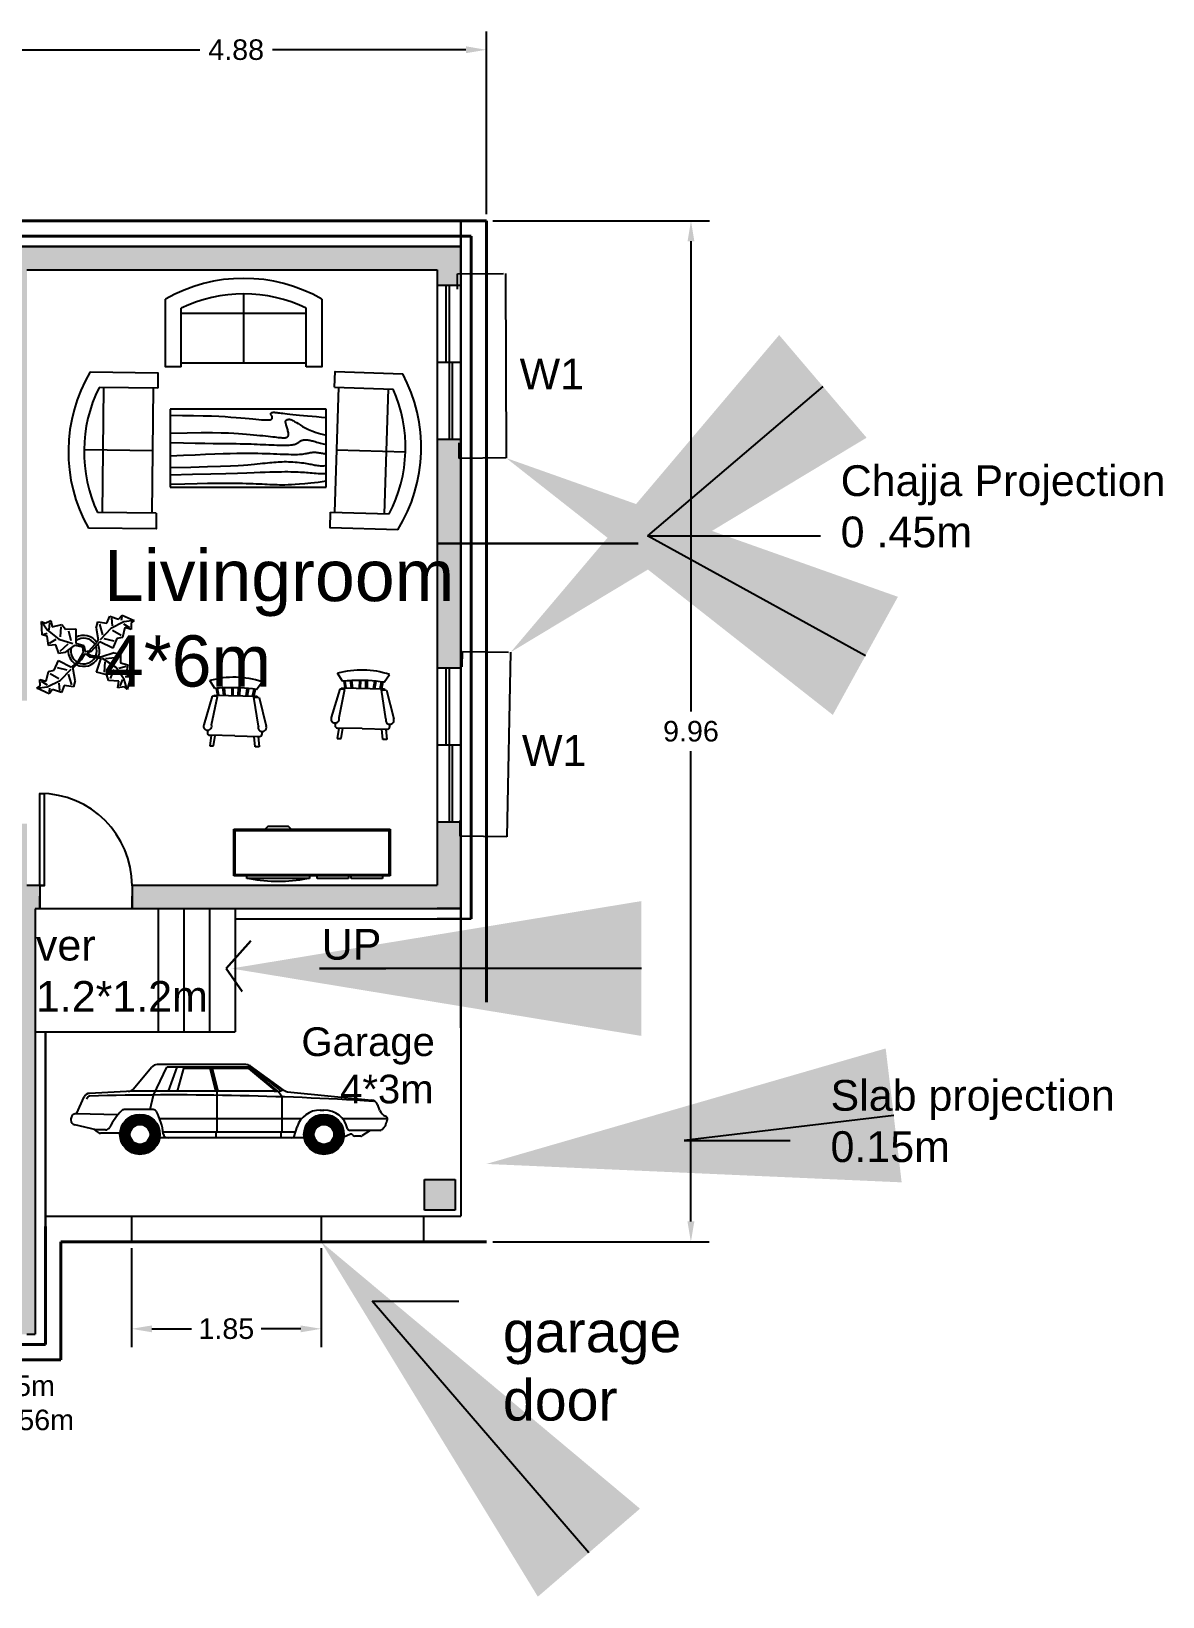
# Model space of a CAD drawing. Header units: metres. Extents: x 1887 to 3798, y 1851 to 3726.
# Drawn here: x 1899.58 to 1910.61, y 1851.66 to 1866.93 of the extents above; entities that cross this region are included whole.
import ezdxf
from ezdxf import colors
from ezdxf.entities.mleader import LeaderData, LeaderLine
from ezdxf.math import Vec2, Vec3

# ---------------------------------------------------------------- set-up
doc = ezdxf.new("R2010")
doc.units = ezdxf.units.M
doc.header["$LTSCALE"] = 0.6
doc.linetypes.add('HIDDEN2', pattern=[4.7625, 3.175, -1.5875])
doc.linetypes.add('HIDDENX2', pattern=[19.05, 12.7, -6.35])
doc.layers.get('0').update_dxf_attribs({"color": 252})
doc.layers.get('defpoints').update_dxf_attribs({"color": 9})
doc.layers.add('chajja', color=3, linetype='Continuous')
doc.layers.add('furniture', color=1, linetype='Continuous')
for name, color, linetype, plot in [('dim', 21, 'Continuous', False), ('door', 4, 'Continuous', False), ('hatch', 255, 'Continuous', False), ('text', 2, 'Continuous', False), ('wall', 7, 'Continuous', False), ('window', 240, 'Continuous', False)]:
    doc.layers.add(name, color=color, linetype=linetype, plot=plot)
doc.styles.get("Standard").update_dxf_attribs({"font": 'arial.ttf'})
doc.dimstyles.get("Standard").update_dxf_attribs({"dimtxt": 0.2, "dimasz": 0.2, "dimexe": 0.18, "dimexo": 0.0625, "dimgap": 0.09, "dimtad": 0, "dimtih": 1, "dimtoh": 1, "dimdsep": 46, "dimtxsty": 'Standard', "dimcen": 0.09, "dimadec": 0, "dimazin": 0, "dimtfac": 1, "dimtofl": 0, "dimtmove": 0, "dimatfit": 3, "dimfxl": 1, "dimtolj": 1, "dimtzin": 0, "dimarcsym": 0})

# ---------------------------------------------------------------- blocks, each defined once
blk = doc.blocks.new('*U3')
for p, q in [((0, 0), (0, -100)), ((900, 0), (900, -100))]:
    blk.add_line(p, q)
blk.add_lwpolyline([(0, 0), (0, 900), (43.75, 900), (43.75, 0)], close=True)
blk.add_arc((0, 0), 900, 0, 90)
blk = doc.blocks.new('window1.5m')
at = {"layer": 'window'}
for p, q in [((-0.115, 0.75), (0.115, 0.75)), ((-0.03, 0.75), (-0.03, 0)), ((0, 0.75), (0, -0.75)), ((-0.115, 0), (0.115, 0)), ((0.03, 0), (0.03, -0.75)), ((-0.115, -0.75), (0.115, -0.75))]:
    blk.add_line(p, q, dxfattribs=at)
blk = doc.blocks.new('*D23')
at = {"layer": 'defpoints', "color": 0, "transparency": 16777216}
for p in [(1904.019, 1865.082), (1904.019, 1855.122), (1906.013, 1855.122)]:
    blk.add_point(p, dxfattribs=at)
at = {"layer": 'dim', "color": 0, "lineweight": -2, "transparency": 16777216}
for p, q in [((1904.082, 1865.082), (1906.194, 1865.082)), ((1906.014, 1864.882), (1906.014, 1860.294)), ((1906.013, 1855.322), (1906.014, 1859.91)), ((1904.081, 1855.122), (1906.193, 1855.122))]:
    blk.add_line(p, q, dxfattribs=at)
at = {"layer": 'dim', "color": 0, "transparency": 16777216}
for points in [[(1905.981, 1864.882), (1906.047, 1864.882), (1906.014, 1865.082)], [(1905.98, 1855.322), (1906.047, 1855.322), (1906.013, 1855.122)]]:
    blk.add_solid(points, dxfattribs=at)
at = {"layer": 'dim', "color": 0, "transparency": 16777216, "insert": (1906.014, 1860.102), "char_height": 0.2, "attachment_point": 5}
blk.add_mtext('\\A1;9.96', dxfattribs=at)
blk = doc.blocks.new('*D24')
at = {"layer": 'defpoints', "color": 0, "transparency": 16777216}
for p in [(1904.019, 1866.749), (1899.139, 1865.082), (1904.019, 1865.082)]:
    blk.add_point(p, dxfattribs=at)
at = {"layer": 'dim', "color": 0, "lineweight": -2, "transparency": 16777216}
for p, q in [((1899.139, 1865.145), (1899.139, 1866.929)), ((1904.019, 1865.145), (1904.019, 1866.929)), ((1899.339, 1866.749), (1901.225, 1866.749)), ((1903.819, 1866.749), (1901.933, 1866.749))]:
    blk.add_line(p, q, dxfattribs=at)
at = {"layer": 'dim', "color": 0, "transparency": 16777216}
for points in [[(1899.339, 1866.783), (1899.339, 1866.716), (1899.139, 1866.749)], [(1903.819, 1866.783), (1903.819, 1866.716), (1904.019, 1866.749)]]:
    blk.add_solid(points, dxfattribs=at)
at = {"layer": 'dim', "color": 0, "transparency": 16777216, "insert": (1901.579, 1866.749), "char_height": 0.2, "attachment_point": 5}
blk.add_mtext('\\A1;4.88', dxfattribs=at)
blk = doc.blocks.new('Sofa - Roundback Loveseat 5 ft.')
at = {"linetype": 'Continuous'}
for p, q in [((0, -32.44198), (0, -5.99998)), ((-24, -33.99998), (-24, -11.46958)), ((24.00004, -33.99998), (24.00004, -11.46958)), ((-23.9998, -13.38178), (23.99986, -13.38178)), ((-24, -32.44198), (24.00004, -32.44198))]:
    blk.add_line(p, q, dxfattribs=at)
for points in [[(-24, -33.99998), (-30, -33.99998), (-30, -7.99998)], [(30.00004, -7.99998), (30.00004, -33.99998), (24.00004, -33.99998)]]:
    blk.add_lwpolyline(points, dxfattribs=at)
for centre, radius, start, end in [((0, -60.24998), 60.24998, 60.13715, 119.8628), ((0, -61.38438), 55.38444, 64.32083, 115.6792)]:
    blk.add_arc(centre, radius, start, end, dxfattribs=at)
blk = doc.blocks.new('Table - Rectangular Woodgrain 60 x 30 in.')
at = {"linetype": 'Continuous'}
for p, q in [((0, 0), (0, -30)), ((60, 0), (0, 0)), ((60, -30), (60, 0)), ((0, -30), (60, -30))]:
    blk.add_line(p, q, dxfattribs=at)
for points in [[(0, -2.4), (4.8155, -2.418), (9.0302, -2.4688), (12.709, -2.5477), (15.9167, -2.65), (18.7181, -2.7711), (21.1781, -2.9063), (23.3616, -3.0508), (25.3333, -3.2), (27.1477, -3.3495), (28.8172, -3.4958), (30.3437, -3.636), (31.7291, -3.7667), (32.9756, -3.8849), (34.0849, -3.9875), (35.059, -4.0714), (35.9, -4.1334), (36.6114, -4.1711), (37.2041, -4.1854), (37.6906, -4.1779), (38.0833, -4.15), (38.3948, -4.1034), (38.6375, -4.0396), (38.8239, -3.9602), (38.9666, -3.8667), (39.0764, -3.7608), (39.1573, -3.6448), (39.2116, -3.521), (39.2416, -3.3917), (39.2498, -3.2593), (39.2385, -3.1261), (39.21, -2.9944), (39.1666, -2.8667), (39.111, -2.7447), (39.0468, -2.6281), (38.978, -2.5163), (38.9083, -2.4083), (38.8418, -2.3035), (38.7823, -2.201), (38.7337, -2.1001), (38.7, -2), (38.6844, -1.9003), (38.6875, -1.8021), (38.7094, -1.707), (38.75, -1.6167), (38.8094, -1.5326), (38.8875, -1.4563), (38.9844, -1.3893), (39.1, -1.3333), (39.2351, -1.2896), (39.3937, -1.2583), (39.5804, -1.2396), (39.8, -1.2333), (40.057, -1.2396), (40.3562, -1.2583), (40.7023, -1.2896), (41.1, -1.3333), (41.5547, -1.3895), (42.0755, -1.4573), (42.6721, -1.5361), (43.3542, -1.625), (44.1316, -1.7233), (45.014, -1.8302), (46.0114, -1.9449), (47.1333, -2.0667), (48.3862, -2.1947), (49.7625, -2.3281), (51.2513, -2.4663), (52.8416, -2.6083), (54.5226, -2.7535), (56.2833, -2.9011), (58.1127, -3.0501), (60, -3.2)], [(0, -9.2), (6.5759, -9.0858), (11.9385, -9.0365), (16.2527, -9.0418), (19.6833, -9.0917), (22.3952, -9.1759), (24.5531, -9.2844), (26.322, -9.4069), (27.8666, -9.5333), (29.3241, -9.6553), (30.7203, -9.7719), (32.0532, -9.8837), (33.3208, -9.9917), (34.5213, -10.0965), (35.6526, -10.199), (36.7128, -10.2999), (37.7, -10.4), (38.6129, -10.4996), (39.4531, -10.5969), (40.223, -10.6895), (40.925, -10.775), (41.5613, -10.8512), (42.1344, -10.9156), (42.6465, -10.966), (43.1, -11), (43.4976, -11.0158), (43.8437, -11.0136), (44.143, -10.9942), (44.4, -10.9583), (44.6195, -10.9069), (44.8062, -10.8406), (44.9648, -10.7603), (45.1, -10.6667), (45.2155, -10.5598), (45.3114, -10.4365), (45.3871, -10.2929), (45.4416, -10.125), (45.4743, -9.929), (45.4844, -9.7011), (45.4709, -9.4371), (45.4333, -9.1333), (45.3716, -8.7883), (45.2896, -8.4104), (45.1919, -8.0107), (45.0833, -7.6), (44.9685, -7.1893), (44.8521, -6.7896), (44.7388, -6.4117), (44.6333, -6.0667), (44.54, -5.7628), (44.4614, -5.4979), (44.4001, -5.2675), (44.3583, -5.0667), (44.3384, -4.8909), (44.3427, -4.7354), (44.3736, -4.5956), (44.4333, -4.4667), (44.5236, -4.3453), (44.6427, -4.2333), (44.7884, -4.1339), (44.9583, -4.05), (45.1501, -3.9849), (45.3614, -3.9417), (45.59, -3.9234), (45.8333, -3.9333), (46.0915, -3.9749), (46.3734, -4.0531), (46.6906, -4.1736), (47.0542, -4.3417), (47.4756, -4.5629), (47.9661, -4.8427), (48.5372, -5.1866), (49.2, -5.6), (49.9676, -6.0844), (50.8594, -6.625), (51.8965, -7.2031), (53.1, -7.8), (54.491, -8.3969), (56.0906, -8.975), (57.9199, -9.5156), (60, -10)], [(0, -12.8), (5.1847, -12.9322), (9.6213, -13.0323), (13.3963, -13.1059), (16.5958, -13.1583), (19.3063, -13.1952), (21.614, -13.2219), (23.6054, -13.2439), (25.3666, -13.2667), (26.9728, -13.2947), (28.4531, -13.3281), (29.8256, -13.3663), (31.1083, -13.4083), (32.3191, -13.4535), (33.476, -13.501), (34.597, -13.5501), (35.7, -13.6), (36.7984, -13.6497), (37.8875, -13.6979), (38.9578, -13.743), (40, -13.7833), (41.0047, -13.8174), (41.9625, -13.8438), (42.864, -13.8607), (43.7, -13.8667), (44.4631, -13.8604), (45.1552, -13.8417), (45.7801, -13.8104), (46.3416, -13.7667), (46.8439, -13.7104), (47.2906, -13.6417), (47.6858, -13.5604), (48.0333, -13.4667), (48.3375, -13.3608), (48.6042, -13.2448), (48.8396, -13.121), (49.05, -12.9917), (49.2417, -12.8593), (49.4208, -12.7261), (49.5937, -12.5944), (49.7667, -12.4667), (49.9452, -12.3451), (50.1323, -12.2313), (50.3303, -12.1268), (50.5416, -12.0333), (50.7686, -11.9524), (51.0135, -11.8854), (51.2788, -11.8341), (51.5666, -11.8), (51.8785, -11.7843), (52.2116, -11.7865), (52.562, -11.8059), (52.926, -11.8417), (53.2998, -11.8931), (53.6795, -11.9594), (54.0614, -12.0397), (54.4416, -12.1333), (54.8223, -12.2401), (55.2293, -12.3625), (55.6942, -12.5037), (56.2489, -12.6667), (56.9251, -12.8547), (57.7545, -13.0708), (58.7689, -13.3182), (60, -13.6)], [(0, -18), (5.124, -17.7273), (9.6609, -17.5057), (13.6705, -17.3303), (17.2125, -17.1958), (20.3467, -17.0973), (23.1328, -17.0297), (25.6307, -16.9878), (27.9, -16.9667), (29.9928, -16.9617), (31.9302, -16.9703), (33.7254, -16.9907), (35.3917, -17.0208), (36.9423, -17.0588), (38.3906, -17.1026), (39.7499, -17.1503), (41.0333, -17.2), (42.2519, -17.2496), (43.4073, -17.2969), (44.4986, -17.3395), (45.525, -17.375), (46.4858, -17.4012), (47.3802, -17.4156), (48.2074, -17.416), (48.9667, -17.4), (49.6583, -17.3662), (50.2872, -17.3167), (50.8595, -17.2547), (51.3812, -17.1833), (51.8584, -17.1057), (52.2971, -17.025), (52.7034, -16.9443), (53.0833, -16.8667), (53.443, -16.7951), (53.789, -16.7313), (54.128, -16.6768), (54.4666, -16.6334), (54.8115, -16.6024), (55.1693, -16.5854), (55.5465, -16.5841), (55.95, -16.6), (56.3828, -16.6337), (56.8346, -16.6823), (57.2915, -16.7418), (57.7396, -16.8084), (58.165, -16.878), (58.5539, -16.9469), (58.8924, -17.0111), (59.1666, -17.0667), (59.3679, -17.1107), (59.5078, -17.1438), (59.6032, -17.1675), (59.6708, -17.1833), (59.7275, -17.193), (59.7901, -17.1979), (59.8753, -17.1998), (60, -17.2)], [(0, -22.4), (8.0098, -22.2501), (14.4094, -22.1011), (19.4168, -21.9535), (23.25, -21.8083), (26.1269, -21.6663), (28.2656, -21.5281), (29.884, -21.3947), (31.2, -21.2667), (32.3967, -21.1448), (33.5172, -21.0292), (34.5697, -20.9198), (35.5625, -20.8167), (36.5037, -20.7198), (37.4015, -20.6292), (38.2642, -20.5448), (39.1, -20.4667), (39.9164, -20.3951), (40.7187, -20.3313), (41.5117, -20.2768), (42.3, -20.2333), (43.0883, -20.2024), (43.8812, -20.1854), (44.6836, -20.1841), (45.5, -20.2), (46.3328, -20.234), (47.1747, -20.2844), (48.0163, -20.3488), (48.8479, -20.425), (49.66, -20.5106), (50.4429, -20.6031), (51.1872, -20.7004), (51.8833, -20.8), (52.5246, -20.8999), (53.1166, -20.9995), (53.6681, -21.0983), (54.1875, -21.1958), (54.6834, -21.2919), (55.1646, -21.3859), (55.6394, -21.4777), (56.1167, -21.5667), (56.6028, -21.6515), (57.0961, -21.7266), (57.5929, -21.7852), (58.0896, -21.8208), (58.5823, -21.8268), (59.0674, -21.7964), (59.5412, -21.723), (60, -21.6)], [(0, -25.2), (8.6355, -25.0504), (15.7026, -24.9031), (21.4049, -24.7606), (25.9458, -24.625), (29.529, -24.4988), (32.3578, -24.3844), (34.6359, -24.284), (36.5667, -24.2), (38.3213, -24.1341), (39.9417, -24.0854), (41.437, -24.0523), (42.8167, -24.0333), (44.0901, -24.0268), (45.2667, -24.0313), (46.3557, -24.0451), (47.3667, -24.0667), (48.309, -24.0947), (49.1928, -24.1287), (50.0284, -24.168), (50.826, -24.2125), (51.5959, -24.2617), (52.3483, -24.3151), (53.0935, -24.3725), (53.8417, -24.4334), (54.6009, -24.497), (55.3699, -24.561), (56.1454, -24.6226), (56.9239, -24.6792), (57.7021, -24.7279), (58.4764, -24.7662), (59.2435, -24.7911), (60, -24.8)], [(0, -28.8), (5.6867, -28.6681), (10.45, -28.5698), (14.407, -28.5012), (17.675, -28.4584), (20.3711, -28.4374), (22.6125, -28.4344), (24.5164, -28.4455), (26.2, -28.4667), (27.762, -28.4947), (29.2276, -28.5281), (30.6033, -28.5663), (31.8958, -28.6084), (33.1118, -28.6535), (34.2578, -28.7011), (35.3405, -28.7501), (36.3666, -28.8), (37.3443, -28.8497), (38.288, -28.8974), (39.2137, -28.9412), (40.1375, -28.9792), (41.0753, -29.0093), (42.0432, -29.0297), (43.0572, -29.0384), (44.1333, -29.0333), (45.2936, -29.0114), (46.5843, -28.9641), (48.0579, -28.8816), (49.7666, -28.7542), (51.7629, -28.5721), (54.0989, -28.3255), (56.8272, -28.0048), (60, -27.6)]]:
    blk.add_lwpolyline(points, dxfattribs=at)
blk = doc.blocks.new('Plant - Rubber or Philodendron')
at = {"linetype": 'Continuous'}
for p, q in [((8.8871, 10.7908), (9.9809, 13.4933)), ((9.9809, 13.4933), (13.3837, 12.301)), ((10.5828, 12.6946), (10.8893, 9.7953)), ((13.3837, 12.301), (14.68, 13.9039)), ((14.5816, 13.2037), (14.3848, 11.8033)), ((14.68, 13.9039), (19.3848, 11.8146)), ((-16.2005, 11.4774), (-13.9899, 8.1064)), ((-16.2005, 11.4774), (-14.8639, 10.7964)), ((-16.0159, 6.3329), (-16.2005, 11.4774)), ((-14.0069, 5.8704), (-16.0159, 6.3329)), ((-15.3434, 6.5514), (-13.9984, 6.9884)), ((-14.8639, 10.7964), (-12.6195, 11.8975)), ((-13.9899, 8.1064), (-9.5434, 4.7185)), ((-13.3174, 8.325), (-13.0735, 11.0065)), ((-12.6195, 11.8975), (-12.1909, 9.4345)), ((-12.1909, 9.4345), (-8.3829, 10.3)), ((-8.8369, 9.409), (-9.0894, 5.6095)), ((-8.3829, 10.3), (-7.0549, 8.501)), ((-7.0549, 8.501), (-3.0284, 8.6941)), ((-4.8529, 4.012), (-5.7184, 7.82)), ((-3.0284, 8.6941), (-3.0709, 3.1041)), ((4.6914, 8.8812), (5.3859, 11.2828)), ((4.6914, 8.8812), (5.5014, 4.4831)), ((5.3859, 11.2828), (8.8871, 10.7908)), ((5.9878, 10.4842), (7.1971, 6.3869)), ((10.3916, 8.7942), (6.2847, 4.4028)), ((15.3859, 11.3055), (10.3916, 8.7942)), ((14.2977, 6.1031), (10.9934, 7.9956)), ((15.7909, 9.1065), (14.8995, 5.3044)), ((15.2875, 10.6053), (17.5907, 9.2105)), ((19.3848, 11.8146), (15.3859, 11.3055)), ((18.1925, 8.4119), (15.7909, 9.1065)), ((19.3848, 11.8146), (18.1868, 10.9119)), ((18.1868, 10.9119), (18.1925, 8.4119)), ((-13.5868, 2.2894), (-14.0069, 5.8704)), ((-10.6784, 2.491), (-13.5868, 2.2894)), ((-13.1329, 3.1804), (-10.6614, 4.727)), ((-9.5858, -0.8715), (-10.6784, 2.491)), ((-9.5434, 4.7185), (-4.1917, 2.9888)), ((-9.1318, 0.0195), (-5.9793, 2.9025)), ((-7.1228, -0.443), (-3.5248, 2.2131)), ((-3.5248, 2.2131), (-3.3011, 2.4355)), ((-3.3011, 2.4355), (-0.5306, 1.7947)), ((-3.0709, 3.1041), (0.0797, 2.3163)), ((-0.5306, 1.7947), (-0.2255, -0.5527)), ((-0.5306, 1.7947), (-0.5306, 1.7947)), ((0.0797, 2.3163), (0.4866, -0.031)), ((0.4866, -0.031), (2.1141, 0.2298)), ((2.1141, 0.2298), (5.4346, 3.9146)), ((6.1032, 3.6844), (2.8262, -0.031)), ((5.4346, 3.9146), (5.5014, 4.4831)), ((11.1089, 1.1958), (6.1032, 3.6844)), ((7.7005, 4.8881), (11.5025, 3.9967)), ((12.7005, 4.8994), (11.1089, 1.1958)), ((14.8995, 5.3044), (12.7005, 4.8994)), ((-11.3237, -7.2629), (-9.7321, -3.5593)), ((-9.7321, -3.5593), (-4.7264, -6.0479)), ((-7.1228, -0.443), (-9.5858, -0.8715)), ((-2.019, -3.6148), (-4.7264, -6.0479)), ((-4.0579, -6.2781), (-0.9375, -3.1608)), ((-2.019, -3.6148), (-0.2255, -0.5527)), ((-0.9375, -3.1608), (0.5883, -0.8135)), ((0.5883, -0.8135), (2.2447, -2.0916)), ((2.8262, -0.031), (1.3003, -0.5527)), ((1.3003, -0.5527), (2.4193, -1.4655)), ((2.2447, -2.0916), (6.7108, -2.6626)), ((2.4193, -1.4655), (6.895, -2.1175)), ((4.943, -7.9659), (6.7108, -2.6626)), ((11.6605, -0.5413), (6.895, -2.1175)), ((12.3677, -6.1981), (7.219, -2.6772)), ((8.125, -4.0768), (7.7715, -7.9659)), ((8.3544, -2.7453), (13.1973, -2.1704)), ((11.6605, -0.5413), (14.1354, -0.8948)), ((16.2567, -5.8446), (13.4283, -6.5517)), ((14.1354, -0.8948), (14.1354, -4.4304)), ((14.1354, -4.4304), (16.9638, -5.1375)), ((16.9638, -5.1375), (16.2567, -8.673)), ((-16.8157, -10.7754), (-14.4141, -11.4699)), ((-16.8101, -13.2754), (-16.8157, -10.7754)), ((-13.9107, -12.9688), (-16.2139, -11.574)), ((-14.4141, -11.4699), (-13.5228, -7.6679)), ((-14.0091, -13.669), (-9.0148, -11.1577)), ((-13.5228, -7.6679), (-11.3237, -7.2629)), ((-12.921, -8.4665), (-9.6166, -10.359)), ((-6.3237, -7.2516), (-10.1257, -6.3602)), ((-9.0148, -11.1577), (-4.9047, -6.8122)), ((-4.611, -12.8477), (-5.8203, -8.7504)), ((-4.1246, -6.8466), (-4.0579, -6.2781)), ((-3.3146, -11.2447), (-4.1246, -6.8466)), ((-3.3146, -11.2447), (-4.0092, -13.6463)), ((8.8321, -9.0266), (4.943, -7.9659)), ((9.5392, -11.1479), (8.8321, -9.0266)), ((13.4283, -11.5015), (9.5392, -11.1479)), ((10.2463, -10.4408), (11.6605, -6.9053)), ((15.5496, -10.7943), (12.3677, -6.1981)), ((13.0748, -13.9763), (13.4283, -11.5015)), ((14.8425, -10.7943), (13.7819, -13.2692)), ((16.6103, -14.6834), (15.5496, -10.7943)), ((17.3174, -9.7337), (15.9032, -9.7337)), ((16.2567, -8.673), (18.0245, -9.7337)), ((18.0245, -9.7337), (16.6103, -14.6834)), ((-18.008, -14.1781), (-16.8101, -13.2754)), ((-18.008, -14.1781), (-14.0091, -13.669)), ((-13.3032, -16.2674), (-18.008, -14.1781)), ((-12.0069, -14.6645), (-13.3032, -16.2674)), ((-13.2048, -15.5672), (-13.008, -14.1668)), ((-8.6042, -15.8568), (-12.0069, -14.6645)), ((-9.206, -15.0581), (-9.5126, -12.1588)), ((-7.5103, -13.1543), (-8.6042, -15.8568)), ((-4.0092, -13.6463), (-7.5103, -13.1543)), ((15.5496, -13.6228), (13.0748, -13.9763)), ((16.6103, -14.6834), (15.5496, -13.6228))]:
    blk.add_line(p, q, dxfattribs=at)
for centre, radius, start, end in [((0, 0), 6.1275, 34.37569, 120.1028), ((0.0308, 0.1664), 6, 178.6147, 235.1169), ((0.0308, 0.1664), 5, 168.1647, 238.6725), ((-0.0601, -0.2075), 5.2461, 33.82192, 124.9414), ((-0.2664, 0.1682), 5.2775, 338.4094, 20.03007), ((-0.098, 0.1364), 6.1288, 341.2017, 26.09184), ((-0.0234, 0.3825), 6.1492, 242.5812, 331.2714), ((-0.1102, 0.4886), 5.2883, 247.3711, 327.472)]:
    blk.add_arc(centre, radius, start, end, dxfattribs=at)
blk = doc.blocks.new('Entertainment Center')
at = {"linetype": 'Continuous'}
for p, q in [((-4, 0), (-5, -1)), ((4, 0), (-4, 0)), ((5, -1), (4, 0)), ((-17, -19), (-17, -1)), ((-17, -1), (43, -1)), ((-16.5, -18.5), (-16.5, -1.5)), ((-16.5, -1.5), (42.5, -1.5)), ((42.5, -1.5), (42.5, -18.5)), ((43, -1), (43, -19)), ((43, -19), (-17, -19)), ((42.5, -18.5), (-16.5, -18.5)), ((-12, -20), (-12, -19)), ((12, -20), (-12, -20)), ((12, -19), (12, -20)), ((15, -20), (15, -19)), ((27, -20), (15, -20)), ((27, -19), (27, -20)), ((28, -20), (28, -19)), ((40, -20), (28, -20)), ((40, -19), (40, -20))]:
    blk.add_line(p, q, dxfattribs=at)
blk.add_arc((0, 40), 61, 259.6111, 280.3889, dxfattribs=at)
blk = doc.blocks.new('Chair - Rocking')
at = {"linetype": 'Continuous'}
for p, q in [((-8, -4.5), (-10, -1.5)), ((-7.5, -4.5), (-7, -7)), ((-6.5, -7), (-7.02225, -4.43)), ((-4.5, -7), (-4.96674, -4.19951)), ((-4, -7), (-4.40532, -4.16272)), ((-1.5, -4.05012), (-1.5, -7)), ((-1, -7), (-1, -4.05012)), ((1, -7), (1, -4.04655)), ((1.5, -4.05012), (1.5, -7)), ((4, -7), (4.40187, -4.18694)), ((4.5, -7), (4.96761, -4.19437)), ((6.5, -7), (7, -4.4057)), ((7.5, -4.5), (7, -7)), ((8, -4.5), (10, -1.5)), ((-9, -7.5), (-12, -18.49999)), ((-7, -7.5), (-9, -7.5)), ((-9, -18.49999), (-7, -7.5)), ((-8.23428, -6.99939), (-8.3093, -7.47958)), ((-8.23041, -7), (8.23915, -7)), ((7, -7.5), (9, -7.5)), ((9, -18.49999), (7, -7.5)), ((8.31071, -7.48854), (8.23449, -7.00073)), ((9, -7.5), (12, -18.49999)), ((-10.36644, -20.64523), (-10.5, -21.49999)), ((-9, -22.49999), (-9.5, -26.49999)), ((0, -22.49999), (-9.5, -22.49999)), ((-8, -26.49999), (-7.5, -22.49999)), ((0, -22.49999), (9.5, -22.49999)), ((8, -26.49999), (7.5, -22.49999)), ((9, -22.49999), (9.5, -26.49999)), ((10.5, -21.49999), (10.3575, -20.58798)), ((-9.5, -26.49999), (-8, -26.49999)), ((9.5, -26.49999), (8, -26.49999))]:
    blk.add_line(p, q, dxfattribs=at)
for centre, radius, start, end in [((0, -34.08333), 34.08333, 72.93847, 107.0615), ((0, -68.25004), 64.25, 93.92211, 97.15267), ((0, -68.25004), 64.25, 82.84733, 93.92211), ((-10.5, -18.99999), 1.58114, 161.5651, 18.43495), ((-9.5, -21.49999), 1, 180, 270), ((10.5, -18.99999), 1.58114, 161.5651, 18.43495), ((9.5, -21.49999), 1, 270, 0)]:
    blk.add_arc(centre, radius, start, end, dxfattribs=at)
blk = doc.blocks.new('Car - sedan  side')
at = {"linetype": 'Continuous'}
for p, q in [((-139.53, 35.99), (-129.64, 47.91)), ((-128.57, 32.64), (-121.22, 48.02)), ((-77.81, 49.34), (-126.58, 49.34)), ((-74.7, 48.02), (-121.22, 48.02)), ((-120.32, 34.67), (-115.67, 48.02)), ((-115.4, 34.67), (-111.74, 48.02)), ((-97.55, 47.3), (-111.94, 47.3)), ((-94.41, 34.67), (-97.73, 48.02)), ((-93.72, 34.67), (-97.04, 48.02)), ((-93.03, 34.67), (-96.34, 48.02)), ((-76.26, 47.3), (-96.16, 47.3)), ((-61.08, 34.66), (-76.26, 47.3)), ((-60.02, 34.65), (-76.07, 48.02)), ((-56.87, 35.13), (-75.48, 48.59)), ((-58.54, 34.93), (-74.99, 48.02)), ((-140.23, 34.67), (-163.88, 33.56)), ((-62.28, 34.67), (-140.23, 34.67)), ((-93.72, 19.62), (-93.72, 34.67)), ((-62.28, 34.67), (-60.02, 34.65)), ((-60.02, 34.65), (-58.54, 34.93)), ((-57.97, 31.61), (-60.02, 34.65)), ((-57.21, 35.38), (-58.54, 34.93)), ((-170.93, 22.32), (-166.81, 31.56)), ((-164.57, 31.6), (-165.48, 30.35)), ((-130.39, 24.63), (-128.57, 32.64)), ((-57.97, 19.62), (-57.97, 31.61)), ((-54.93, 34.4), (-8.75, 29.8)), ((-4.21, 24.18), (-5.42, 27.27)), ((-174, 19.51), (-174, 18.91)), ((-148.26, 21.7), (-171.11, 22.33)), ((-128.78, 24.63), (-144.79, 24.63)), ((-47.2, 19.62), (-125.23, 19.62)), ((-93.72, 12.14), (-93.72, 19.62)), ((-57.97, 12.14), (-57.97, 19.62)), ((-36.97, 24.38), (-34.94, 24.38)), ((0, 19.62), (-24.7, 19.62)), ((-160.12, 13.48), (-171.81, 16.16)), ((-159.22, 12.14), (-161.08, 13.7)), ((-155.01, 13.48), (-160.12, 13.48)), ((-147.03, 11.6), (-157.73, 11.6)), ((-120.62, 9.03), (-125.23, 9.03)), ((-50.67, 12.14), (-123.32, 12.14)), ((-45.76, 9.03), (-120.62, 9.03)), ((-94.21, 9.03), (-94.21, 12.14)), ((-58.39, 9.03), (-58.39, 12.14)), ((-51.4, 9.89), (-49.69, 15.14)), ((-20.36, 11.06), (-24.06, 9.44)), ((-4.23, 13.19), (-20.72, 13.19)), ((-18.83, 10.42), (-19.11, 10.76)), ((-14.68, 10.03), (-18.01, 10.03)), ((-9.5, 13.19), (-14.1, 10.2)), ((-3.22, 13.59), (-1.77, 14.97))]:
    blk.add_line(p, q, dxfattribs=at)
at = {"linetype": 'Continuous', "const_width": 5.49}
for points in [[(-127.8, 11, -1), (-144.3, 11, -1)], [(-26.69, 11, -1), (-43.19, 11, -1)]]:
    blk.add_lwpolyline(points, format="xyb", close=True, dxfattribs=at)
at = {"linetype": 'Continuous'}
for centre, radius in [((-136.05, 11), 11), ((-34.94, 11), 11), ((-136.05, 11), 5.51), ((-34.94, 11), 5.51)]:
    blk.add_circle(centre, radius, dxfattribs=at)
for centre, radius, start, end in [((-126.58, 45.38), 3.97, 90, 140.30288), ((-77.81, 45.38), 3.97, 54.13504, 90), ((-142.58, 38.53), 3.97, 272.68265, 320.30288), ((-54.54, 38.35), 3.97, 234.13503, 264.31231), ((-163.72, 30.18), 3.38, 92.68266, 155.97362), ((-163.62, 30.91), 1.17, 91.49105, 143.95527), ((-118.51, -1702.12), 1734.79, 86.34698, 91.49105), ((-9.15, 25.82), 4, 21.31069, 84.3123), ((-171.18, 19.51), 2.82, 88.41927, 180), ((-171.18, 18.91), 2.82, 180, 257.09053), ((-118.09, -2.78), 38.85, 136.3964, 152.90974), ((-144.79, 22.64), 1.98, 90, 136.3964), ((-128.78, 22.64), 1.98, 28.1371, 90), ((-157.14, 7.48), 34.14, 6.51354, 28.1371), ((-36.97, 11), 13.38, 90, 161.97316), ((-34.94, 11), 13.38, 13.58642, 90), ((0.9, 26.18), 5.49, 201.3107, 247.70484), ((-1.92, 19.3), 1.94, 325.37436, 67.70485), ((2.46, 16.28), 3.37, 145.37437, 172.38386), ((-157.73, 13.93), 2.32, 230.12913, 270), ((-155.01, 16.1), 2.62, 270, 332.90974), ((-120.62, 11.65), 2.62, 186.51353, 270), ((-52.58, 10.27), 1.24, 270, 341.97316), ((-20.72, 14.43), 1.24, 193.58641, 270), ((-19.93, 10.09), 1.06, 39.30103, 113.71592), ((-18.01, 11.09), 1.06, 219.30104, 270), ((-14.68, 11.09), 1.06, 270, 303.04697), ((-4.23, 14.65), 1.46, 270, 313.71735), ((-3.82, 17.12), 2.96, 313.71735, 352.38387)]:
    blk.add_arc(centre, radius, start, end, dxfattribs=at)
blk = doc.blocks.new('*D46')
at = {"layer": 'defpoints', "color": 0, "linetype": 'HIDDEN2', "transparency": 16777216}
for p in [(1900.558, 1855.122), (1902.408, 1855.122), (1902.408, 1854.275)]:
    blk.add_point(p, dxfattribs=at)
at = {"layer": 'dim', "color": 0, "linetype": 'HIDDEN2', "lineweight": -2, "transparency": 16777216}
for p, q in [((1900.558, 1855.06), (1900.558, 1854.095)), ((1902.408, 1855.06), (1902.408, 1854.095)), ((1900.758, 1854.275), (1901.142, 1854.275)), ((1902.208, 1854.275), (1901.824, 1854.275))]:
    blk.add_line(p, q, dxfattribs=at)
at = {"layer": 'dim', "color": 0, "linetype": 'HIDDEN2', "transparency": 16777216}
for points in [[(1900.758, 1854.308), (1900.758, 1854.241), (1900.558, 1854.275)], [(1902.208, 1854.308), (1902.208, 1854.241), (1902.408, 1854.275)]]:
    blk.add_solid(points, dxfattribs=at)
at = {"layer": 'dim', "color": 0, "linetype": 'HIDDEN2', "transparency": 16777216, "insert": (1901.483, 1854.275), "char_height": 0.2, "attachment_point": 5}
blk.add_mtext('\\A1;1.85', dxfattribs=at)

msp = doc.modelspace()

# ---------------------------------------------------------------- hatches: boundary and pattern name
at = {"layer": 'hatch', "linetype": 'HIDDENX2', "lineweight": 30}
h = msp.add_hatch(color=256, dxfattribs=at)
h.dxf.hatch_style = 1
h.paths.add_polyline_path([(1894.773, 1855.452), (1893.889, 1855.452), (1893.889, 1857.599), (1893.659, 1857.599), (1893.659, 1855.222), (1894.773, 1855.222)])
h.paths.add_polyline_path([(1903.769, 1859.079), (1903.762, 1859.08), (1903.764, 1859.22), (1903.539, 1859.22), (1903.539, 1858.602), (1900.564, 1858.602), (1900.564, 1858.496), (1900.564, 1858.375), (1903.539, 1858.375), (1903.769, 1858.375)])
h.paths.add_polyline_path([(1893.889, 1861.824), (1893.659, 1861.824), (1893.659, 1859.249), (1893.662, 1859.249), (1893.662, 1859.239), (1893.659, 1859.239), (1893.659, 1859.099), (1893.889, 1859.099), (1893.889, 1859.952), (1896.889, 1859.952), (1897.039, 1859.952), (1897.039, 1860.103), (1896.028, 1860.103), (1893.889, 1860.102)])
h.paths.add_polyline_path([(1893.889, 1864.102), (1893.889, 1864.602), (1894.773, 1864.602), (1894.773, 1864.8), (1893.659, 1864.783), (1893.659, 1863.402), (1893.665, 1863.402), (1893.665, 1863.324), (1893.889, 1863.324)])
h.paths.add_polyline_path([(1897.039, 1864.832), (1896.889, 1864.832), (1895.973, 1864.818), (1895.973, 1864.602), (1896.889, 1864.602), (1896.889, 1861.002, -0.010708), (1896.928, 1861.003), (1897.039, 1861.003), (1897.039, 1864.102), (1897.298, 1864.102), (1897.298, 1864.332), (1897.039, 1864.332)])
h.paths.add_polyline_path([(1898.509, 1864.332), (1897.898, 1864.332), (1897.898, 1864.102), (1898.239, 1864.102), (1898.239, 1863.252), (1898.239, 1863.14), (1898.239, 1863.117), (1898.239, 1863.102), (1898.239, 1862.914), (1898.26, 1862.914), (1898.389, 1862.914), (1898.389, 1863.102), (1898.428, 1863.102), (1898.428, 1863.252), (1898.389, 1863.252), (1898.389, 1864.102), (1898.509, 1864.102)])
h.paths.add_polyline_path([(1903.769, 1864.832), (1899.389, 1864.832), (1899.389, 1864.332), (1899.109, 1864.332), (1899.109, 1864.102), (1899.389, 1864.102), (1899.389, 1860.402), (1899.539, 1860.402), (1899.539, 1864.602), (1903.539, 1864.602), (1903.539, 1864.453), (1903.736, 1864.453), (1903.736, 1864.565), (1903.769, 1864.565)])
h.paths.add_polyline_path([(1903.769, 1862.953), (1903.539, 1862.953), (1903.539, 1860.72), (1903.769, 1860.72)], flags=17)
h.paths.add_polyline_path([(1897.017, 1863.303), (1898.338, 1863.303), (1898.338, 1864.049), (1897.017, 1864.049)], flags=9)
h = msp.add_hatch(color=256, dxfattribs=at)
h.dxf.hatch_style = 1
h.paths.add_polyline_path([(1899.619, 1858.375), (1899.664, 1858.375), (1899.664, 1858.496), (1899.664, 1858.602), (1899.539, 1858.602), (1899.539, 1859.202), (1899.389, 1859.202), (1899.389, 1854.452), (1899.389, 1854.222), (1899.619, 1854.222), (1899.619, 1855.372)])
h.paths.add_polyline_path([(1897.039, 1854.452), (1897.039, 1859.036), (1896.932, 1859.037, -0.011907), (1896.889, 1859.038), (1896.889, 1855.452), (1895.973, 1855.452), (1895.973, 1855.222), (1896.808, 1855.222), (1896.809, 1855.222), (1896.809, 1854.452), (1896.809, 1854.222), (1896.889, 1854.222), (1897.039, 1854.222)])
h = msp.add_hatch(color=1, dxfattribs=at)
h.dxf.hatch_style = 1
h.paths.add_polyline_path([(1903.716, 1855.732), (1903.416, 1855.732), (1903.416, 1855.432), (1903.716, 1855.432)])

# ---------------------------------------------------------------- linework, layer by layer
at = {"linetype": 'HIDDENX2', "lineweight": 30}
for p, q in [((1903.769, 1865.082), (1903.769, 1855.122)), ((1903.539, 1858.375), (1903.769, 1858.375))]:
    msp.add_line(p, q, dxfattribs=at)
for p, q in [((1899.389, 1864.832), (1903.769, 1864.832)), ((1903.769, 1864.832), (1903.769, 1858.372)), ((1899.539, 1864.602), (1903.539, 1864.602)), ((1903.539, 1864.602), (1903.539, 1858.602)), ((1899.539, 1858.602), (1899.708, 1858.602)), ((1900.564, 1858.602), (1903.539, 1858.602)), ((1899.619, 1858.375), (1903.539, 1858.375)), ((1899.619, 1858.372), (1899.619, 1854.452)), ((1900.819, 1858.372), (1900.819, 1857.172)), ((1901.069, 1858.372), (1901.069, 1857.172)), ((1901.069, 1858.372), (1901.069, 1857.172)), ((1901.319, 1858.372), (1901.319, 1857.172)), ((1901.569, 1858.372), (1901.569, 1857.172)), ((1903.769, 1858.372), (1903.769, 1858.372)), ((1899.619, 1857.172), (1901.569, 1857.172)), ((1899.719, 1855.372), (1900.558, 1855.372)), ((1902.408, 1855.372), (1903.769, 1855.372)), ((1899.619, 1854.513), (1899.619, 1854.222)), ((1899.539, 1854.222), (1899.619, 1854.222))]:
    msp.add_line(p, q)
at = {"linetype": 'HIDDENX2'}
msp.add_line((1903.769, 1858.372), (1903.769, 1855.372), dxfattribs=at)
at = {"color": 5, "linetype": 'HIDDENX2', "lineweight": 40}
msp.add_lwpolyline([(1899.139, 1865.082), (1904.019, 1865.082), (1904.019, 1855.122), (1899.869, 1855.122), (1899.869, 1853.972), (1896.56, 1853.972), (1896.558, 1854.972), (1893.409, 1854.972), (1893.409, 1865.029), (1896.887, 1865.082), (1897.289, 1865.082), (1897.289, 1864.582), (1899.139, 1864.582)], close=True, dxfattribs=at)
at = {"linetype": 'HIDDENX2'}
msp.add_lwpolyline([(1903.416, 1855.732), (1903.716, 1855.732), (1903.716, 1855.432), (1903.416, 1855.432)], close=True, dxfattribs=at)
at = {"layer": 'chajja', "linetype": 'HIDDENX2'}
for points in [[(1903.736, 1864.415), (1903.736, 1864.565), (1904.186, 1864.567)], [(1904.205, 1864.568), (1904.211, 1862.768), (1903.755, 1862.762), (1903.754, 1862.915)]]:
    msp.add_lwpolyline(points, dxfattribs=at)
at = {"layer": 'door'}
for p, q in [((1900.558, 1855.372), (1900.558, 1855.122)), ((1902.408, 1855.372), (1902.408, 1855.122)), ((1902.408, 1855.122), (1900.558, 1855.122))]:
    msp.add_line(p, q, dxfattribs=at)
at = {"layer": 'door', "linetype": 'HIDDEN2'}
msp.add_line((1900.558, 1855.372), (1902.408, 1855.372), dxfattribs=at)
at = {"layer": 'hatch', "linetype": 'HIDDENX2', "lineweight": 30}
for p, q in [((1903.539, 1861.934), (1905.5, 1861.934)), ((1899.664, 1858.496), (1899.664, 1858.375)), ((1900.564, 1858.496), (1900.564, 1858.375))]:
    msp.add_line(p, q, dxfattribs=at)
at = {"layer": 'text', "linetype": 'HIDDENX2', "lineweight": 30}
for p, q in [((1901.721, 1858.06), (1901.48, 1857.789)), ((1901.48, 1857.789), (1901.636, 1857.564))]:
    msp.add_line(p, q, dxfattribs=at)
at = {"layer": 'wall'}
for p, q in [((1901.569, 1858.275), (1903.539, 1858.275)), ((1903.407, 1855.372), (1903.407, 1855.122))]:
    msp.add_line(p, q, dxfattribs=at)
at = {"layer": 'wall', "linetype": 'HIDDENX2', "lineweight": 30}
msp.add_line((1903.539, 1858.275), (1903.869, 1858.275), dxfattribs=at)
at = {"layer": 'wall', "linetype": 'HIDDENX2', "lineweight": 40}
msp.add_lwpolyline([(1899.719, 1855.272), (1899.719, 1854.122), (1896.709, 1854.122), (1896.708, 1855.122), (1893.559, 1855.122), (1893.559, 1864.882), (1896.889, 1864.932), (1897.139, 1864.932), (1897.139, 1864.432), (1899.289, 1864.432), (1899.289, 1864.932), (1903.869, 1864.932), (1903.869, 1858.275)], dxfattribs=at)
at = {"layer": 'wall', "linetype": 'HIDDENX2', "lineweight": 30}
for points in [[(1899.389, 1864.832), (1903.769, 1864.832), (1903.769, 1855.372)], [(1899.719, 1855.272), (1899.719, 1857.172)]]:
    msp.add_lwpolyline(points, dxfattribs=at)
at = {"layer": 'wall', "linetype": 'HIDDENX2'}
for points in [[(1904.255, 1860.873), (1904.217, 1859.074), (1903.762, 1859.08), (1903.764, 1859.232)], [(1903.783, 1860.732), (1903.786, 1860.882), (1904.236, 1860.874)]]:
    msp.add_lwpolyline(points, dxfattribs=at)

# ---------------------------------------------------------------- block references
at = {"layer": 'door', "color": 4, "xscale": 0.001, "yscale": 0.001, "zscale": 0.001}
msp.add_blockref('*U3', (1899.664, 1858.596), dxfattribs=at)
at = {"layer": 'furniture'}
for name, p, xscale, yscale, zscale in [('Sofa - Roundback Loveseat 5 ft.', (1901.653, 1864.52), 0.0254, 0.0254, 0.0254), ('Table - Rectangular Woodgrain 60 x 30 in.', (1900.934, 1863.245), 0.0254, 0.0254, 0.0254), ('Plant - Rubber or Philodendron', (1900.093, 1860.882), 0.0254, 0.0254, 0.0254), ('Entertainment Center', (1901.989, 1859.174), 0.0254, 0.0254, 0.0254), ('Car - sedan  side', (1903.055, 1855.976), 0.01774373770417764, 0.01774373770417764, 0.01774373770417764)]:
    msp.add_blockref(name, p, dxfattribs=dict(at, xscale=xscale, yscale=yscale, zscale=zscale))
at = {"layer": 'furniture', "xscale": 0.0254, "yscale": 0.0254, "zscale": 0.0254}
for name, p, rotation in [('Sofa - Roundback Loveseat 5 ft.', (1899.943, 1862.848), 89.33524824327728), ('Sofa - Roundback Loveseat 5 ft.', (1903.382, 1862.822), 268.1714989514229), ('Chair - Rocking', (1901.578, 1860.629), 358.6660879084425), ('Chair - Rocking', (1902.822, 1860.7), 358.6660879084425)]:
    msp.add_blockref(name, p, dxfattribs=dict(at, rotation=rotation))
at = {"layer": 'wall'}
msp.add_blockref('window1.5m', (1903.655, 1859.97), dxfattribs=at)
at = {"layer": 'window'}
msp.add_blockref('window1.5m', (1903.655, 1863.703), dxfattribs=at)

# ---------------------------------------------------------------- texts
at = {"layer": 'text', "linetype": 'HIDDENX2', "attachment_point": 1}
for s, width, insert, char_height in [('W1', 2.43615, (1904.343, 1863.737), 0.3), ('Livingroom\\P4*6m', 2.54587, (1900.29, 1861.872), 0.5), ('W1', 2.43615, (1904.366, 1860.065), 0.3), ('ver\\P1.2*1.2m', 0.58532, (1899.626, 1858.167), 0.3), ('T=0.25m\\PR=0.156m', 2.51961, (1898.701, 1853.82), 0.2)]:
    msp.add_mtext_dynamic_manual_height_columns(s, width=width, gutter_width=12.5, heights=[0], dxfattribs=dict(at, insert=insert, char_height=char_height))
at = {"layer": 'text', "linetype": 'HIDDENX2', "lineweight": 30, "char_height": 0.3, "attachment_point": 1}
for s, width, heights, insert in [('Chajja Projection\\P0 .45m', 3.93397, [0], (1907.474, 1862.697)), ('UP', 0.4819, [0], (1902.413, 1858.175)), ('Slab projection\\P0.15m ', 2.8839, [1.013], (1907.375, 1856.702))]:
    msp.add_mtext_dynamic_manual_height_columns(s, width=width, gutter_width=12.5, heights=heights, dxfattribs=dict(at, insert=insert))
at = {"layer": 'text', "insert": (1902.215, 1857.215), "char_height": 0.2794, "attachment_point": 1}
msp.add_mtext('Garage', dxfattribs=at)
at = {"layer": 'text', "attachment_point": 1}
for s, width, gutter_width, insert, char_height in [('4*3m', 0.46739, 8.732, (1902.593, 1856.753), 0.2794), ('garage door', 0.74761, 12.5, (1904.18, 1854.447), 0.4)]:
    msp.add_mtext_dynamic_manual_height_columns(s, width=width, gutter_width=gutter_width, heights=[0], dxfattribs=dict(at, insert=insert, char_height=char_height))

# ---------------------------------------------------------------- dimensions: what is measured, and where the dimension line sits
at = {"layer": 'dim'}
dim = msp.add_linear_dim(base=(1904.019, 1866.749), p1=(1899.139, 1865.082), p2=(1904.019, 1865.082), dimstyle='Standard', dxfattribs=at)
dim.commit()
dim.dimension.update_dxf_attribs({"geometry": '*D24', "text_midpoint": (1901.579, 1866.749)})
dim = msp.add_aligned_dim(p1=(1904.019, 1865.082), p2=(1904.019, 1855.122), distance=1.995, dimstyle='Standard', dxfattribs=at)
dim.commit()
dim.dimension.update_dxf_attribs({"geometry": '*D23', "text_midpoint": (1906.014, 1860.102)})
at = {"layer": 'dim', "linetype": 'HIDDEN2'}
dim = msp.add_linear_dim(base=(1902.408, 1854.275), p1=(1900.558, 1855.122), p2=(1902.408, 1855.122), dimstyle='Standard', dxfattribs=at)
dim.commit()
dim.dimension.update_dxf_attribs({"geometry": '*D46', "text_midpoint": (1901.483, 1854.275)})

# ---------------------------------------------------------------- leaders
at = {"layer": 'text', "linetype": 'HIDDENX2', "lineweight": 30}
ml = msp.add_multileader_mtext('Standard', dxfattribs=at)
ml.set_content('', color=256)
ml.set_leader_properties()
ml.build(insert=Vec2(0, 0))
ctx = ml.context
ctx.base_point, ctx.plane_origin = Vec3(1907.277, 1862.009), Vec3(1904.255, 1860.873)
notes = []
notes.append((ctx, [(0, (1, 1, 0), (1905.589, 1862.009), (1, 0), 1.688, [(0, [(1904.255, 1860.873)], 0, [])])]))
ctx.mtext.insert, ctx.mtext.flow_direction = Vec3(1909.277, 1864.009), 5
ml = msp.add_multileader_mtext('Standard', dxfattribs=at)
ml.set_content(' ', color=256)
ml.set_leader_properties()
ml.build(insert=Vec2(0, 0))
ctx = ml.context
ctx.base_point, ctx.char_height, ctx.plane_origin = Vec3(1906.785, 1862.009), 0.3, Vec3(1904.211, 1862.768)
notes.append((ctx, [(0, (1, 1, 0), (1905.589, 1862.009), (1, 0), 1.197, [(0, [(1904.211, 1862.768)], 0, [])])]))
ctx.mtext.insert, ctx.mtext.width, ctx.mtext.flow_direction = Vec3(1908.785, 1862.159), 1.01628, 5
ml = msp.add_multileader_mtext('Standard', dxfattribs=at)
ml.set_content('', color=256)
ml.set_leader_properties()
ml.build(insert=Vec2(0, 0))
ctx = ml.context
ctx.base_point, ctx.plane_origin = Vec3(1903.039, 1857.789), Vec3(1901.531, 1857.789)
notes.append((ctx, [(0, (1, 1, 0), (1902.391, 1857.789), (1, 0), 0.647, [(0, [(1901.531, 1857.789)], 0, [])])]))
ctx.mtext.insert, ctx.mtext.flow_direction = Vec3(1905.039, 1859.789), 5
ml = msp.add_multileader_mtext('Standard', dxfattribs=at)
ml.set_content('', color=256)
ml.set_leader_properties()
ml.build(insert=Vec2(0, 0))
ctx = ml.context
ctx.base_point, ctx.plane_origin = Vec3(1906.982, 1856.113), Vec3(1904.019, 1855.883)
notes.append((ctx, [(0, (1, 1, 0), (1905.949, 1856.113), (1, 0), 1.033, [(0, [(1904.019, 1855.883)], 0, [])])]))
ctx.mtext.insert, ctx.mtext.flow_direction = Vec3(1908.982, 1858.113), 5
at = {"layer": 'text'}
ml = msp.add_multileader_mtext('Standard', dxfattribs=at)
ml.set_content('', color=256)
ml.set_leader_properties()
ml.build(insert=Vec2(0, 0))
ctx = ml.context
ctx.base_point, ctx.plane_origin = Vec3(1903.75, 1854.544), Vec3(1902.408, 1855.122)
notes.append((ctx, [(0, (1, 1, 0), (1902.906, 1854.544), (1, 0), 0.845, [(0, [(1902.408, 1855.122)], 0, [])])]))
ctx.mtext.insert, ctx.mtext.flow_direction = Vec3(1905.75, 1856.544), 5
for ctx, leaders in notes:
    for number, flags, end, landing, length, lines in leaders:
        leader = LeaderData()
        leader.index, (leader.has_last_leader_line, leader.has_dogleg_vector, leader.attachment_direction) = number, flags
        leader.last_leader_point, leader.dogleg_vector, leader.dogleg_length = Vec3(end), Vec3(landing), length
        for number, points, colour, breaks in lines:
            line = LeaderLine()
            line.index, line.vertices, line.color, line.breaks = number, Vec3.list(points), colors.encode_raw_color(colour), breaks
            leader.lines.append(line)
        ctx.leaders.append(leader)

doc.saveas('drawing.dxf')
